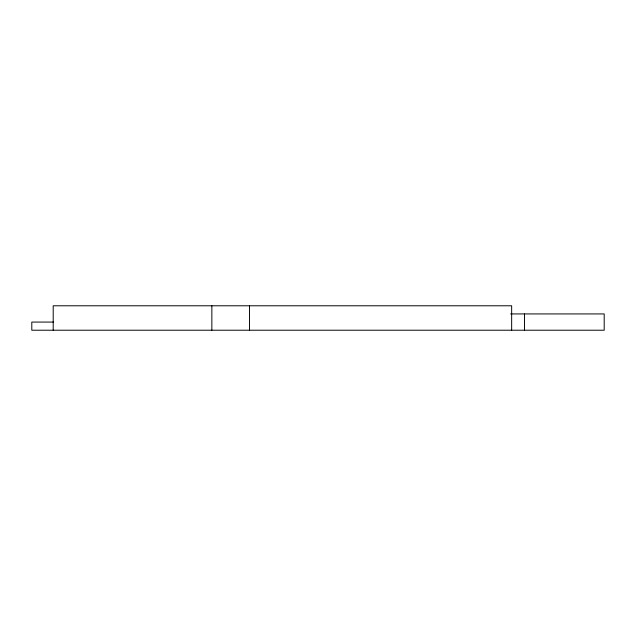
<?xml version="1.0" encoding="UTF-8"?>
<svg xmlns="http://www.w3.org/2000/svg" width="636" height="636" viewBox="0 0 636 636"><rect width="100%" height="100%" fill="white"/><g stroke="black" fill="none" stroke-linecap="round" stroke-linejoin="round"><path stroke-width="0.95" d="M510.66 313.93L604.2 313.93L604.2 330.219L31.8 330.219L31.8 322.07L53.631 322.07M524.501 313.93L524.501 330.219M511.654 330.219L511.654 305.781L53.201 305.781L53.201 330.219M249.519 305.781L249.519 330.219M211.852 305.781L211.852 330.219"/></g></svg>
